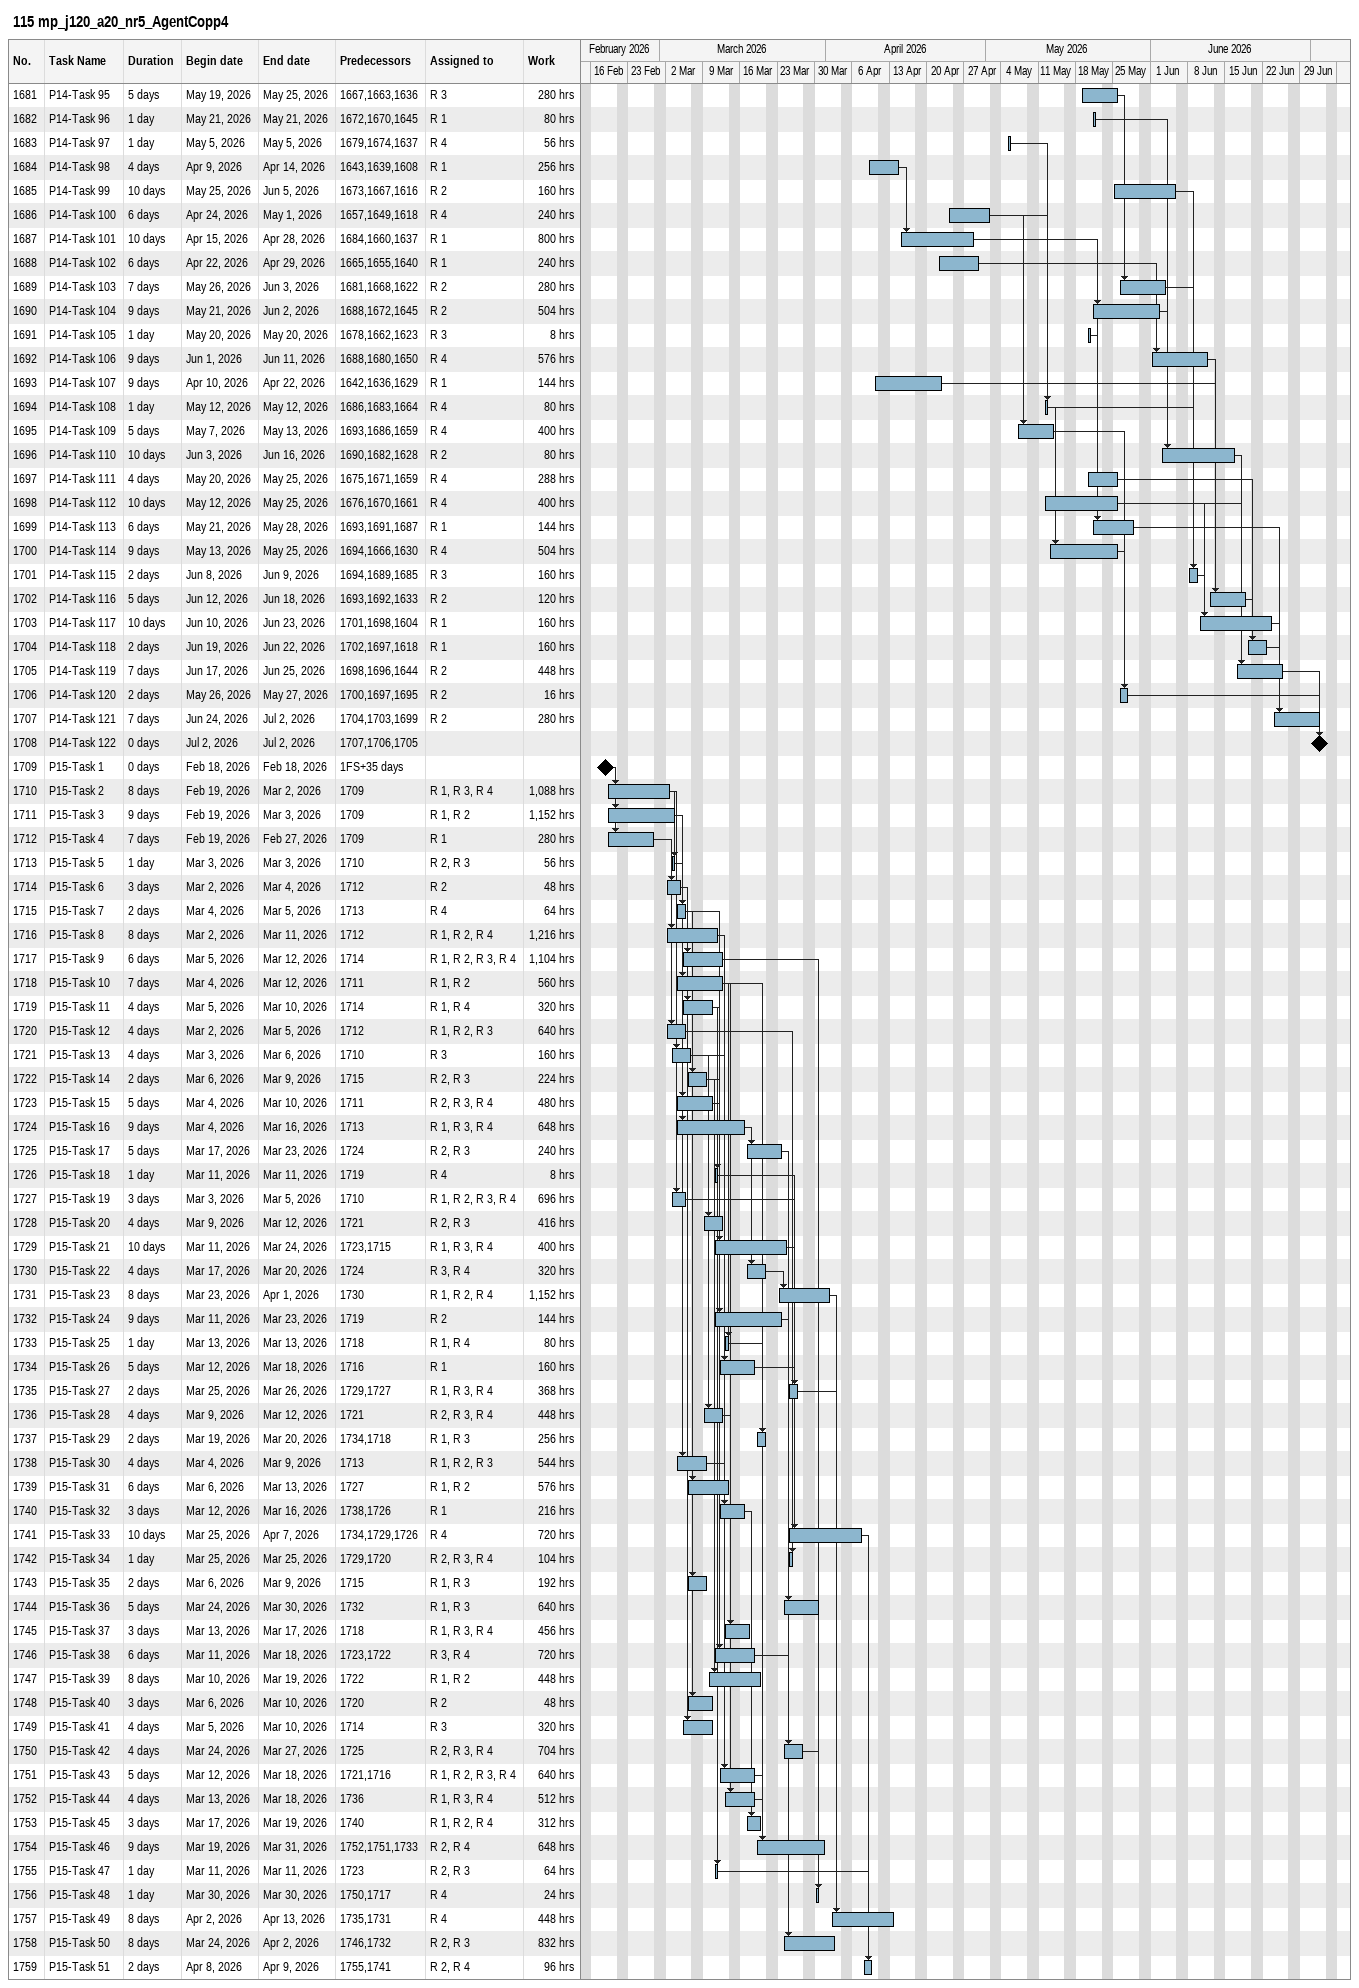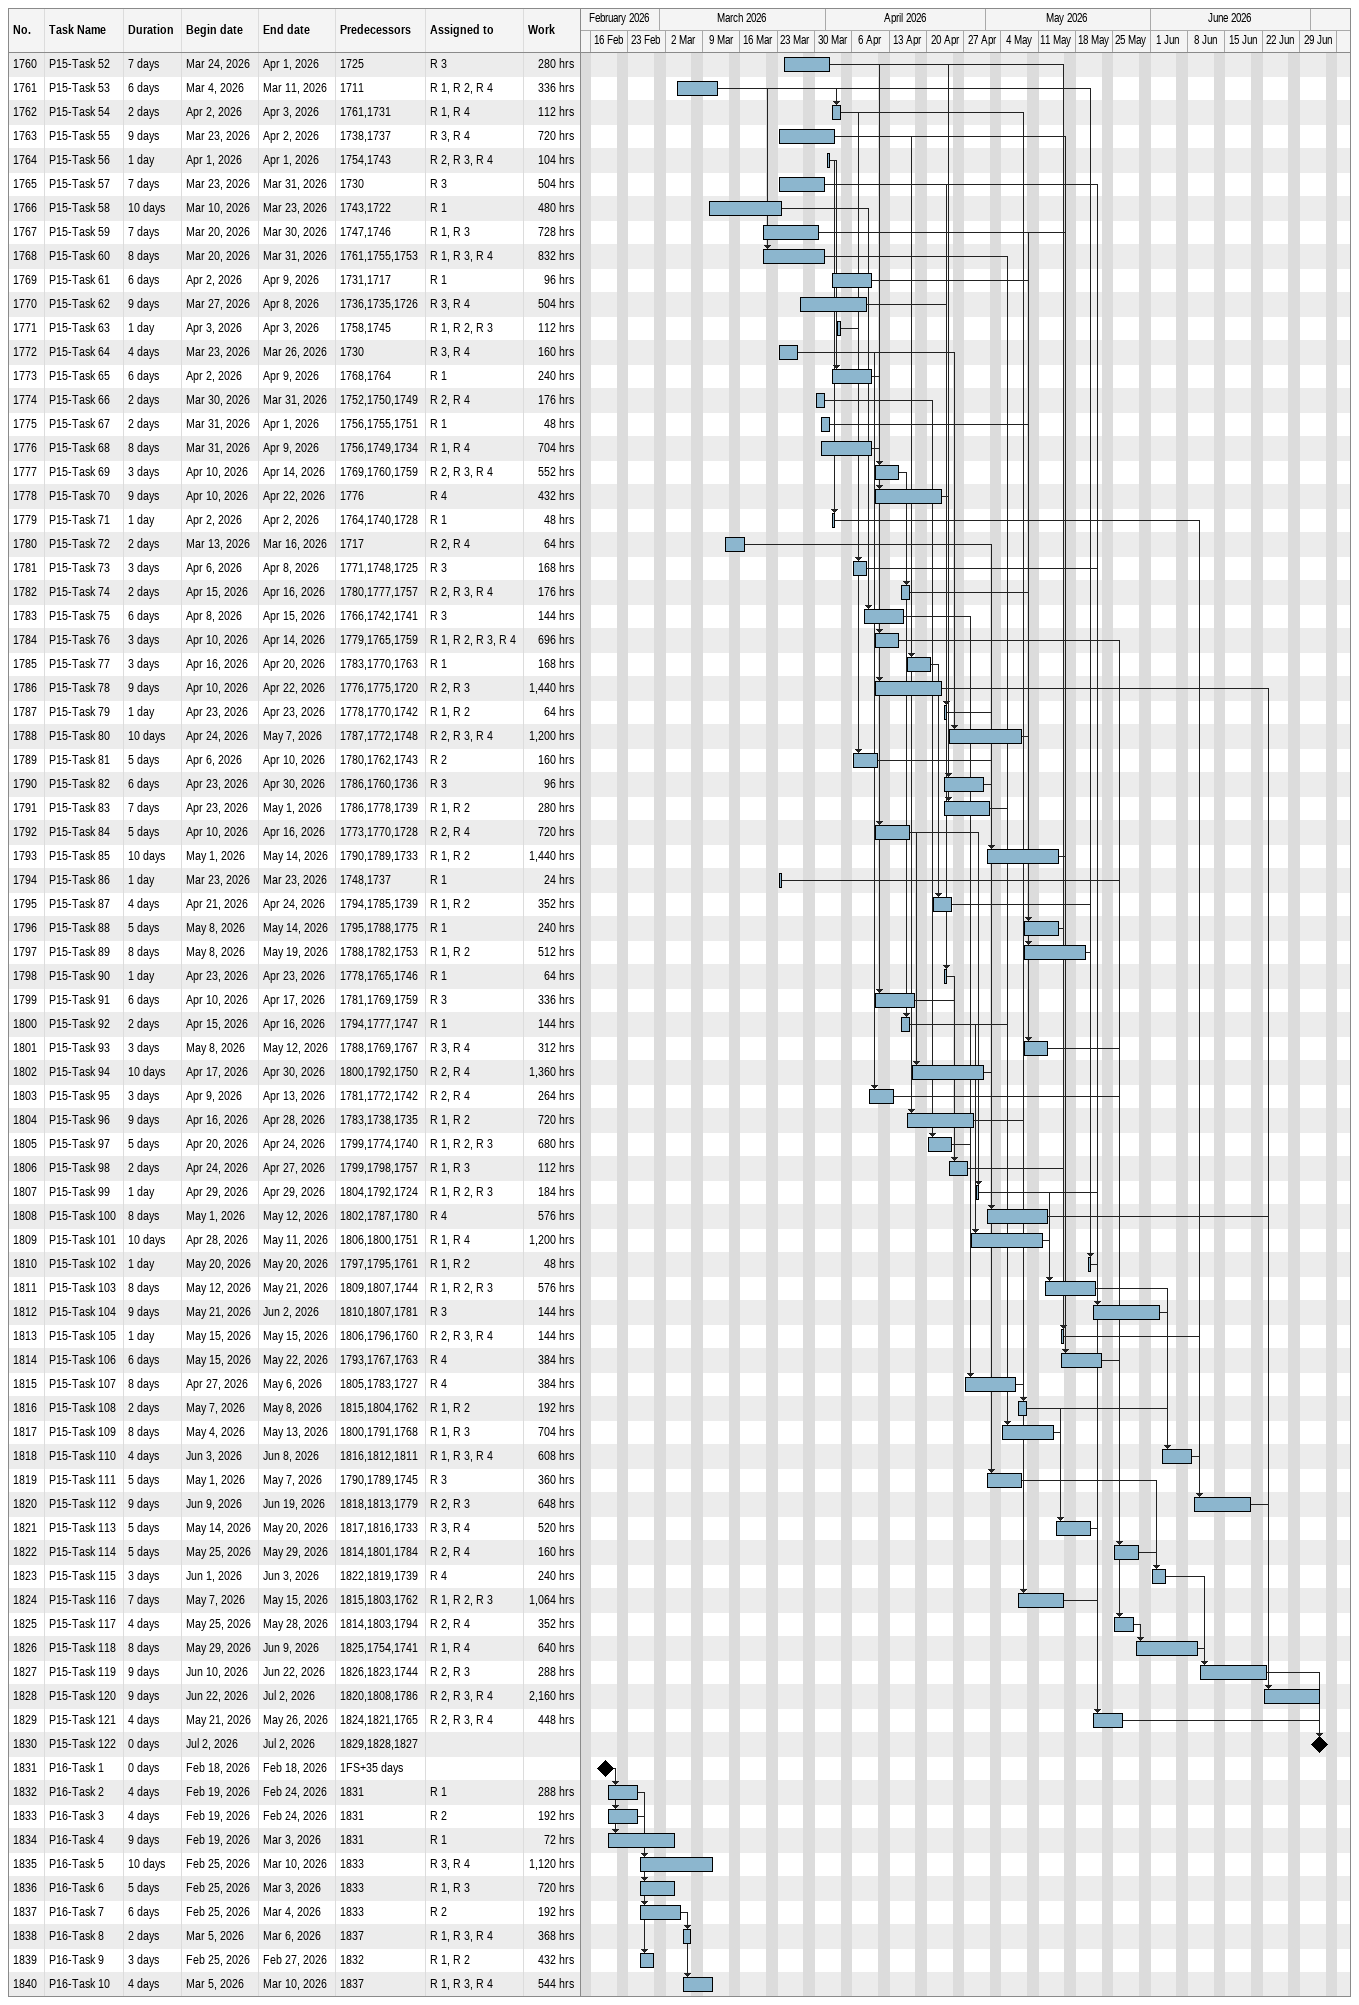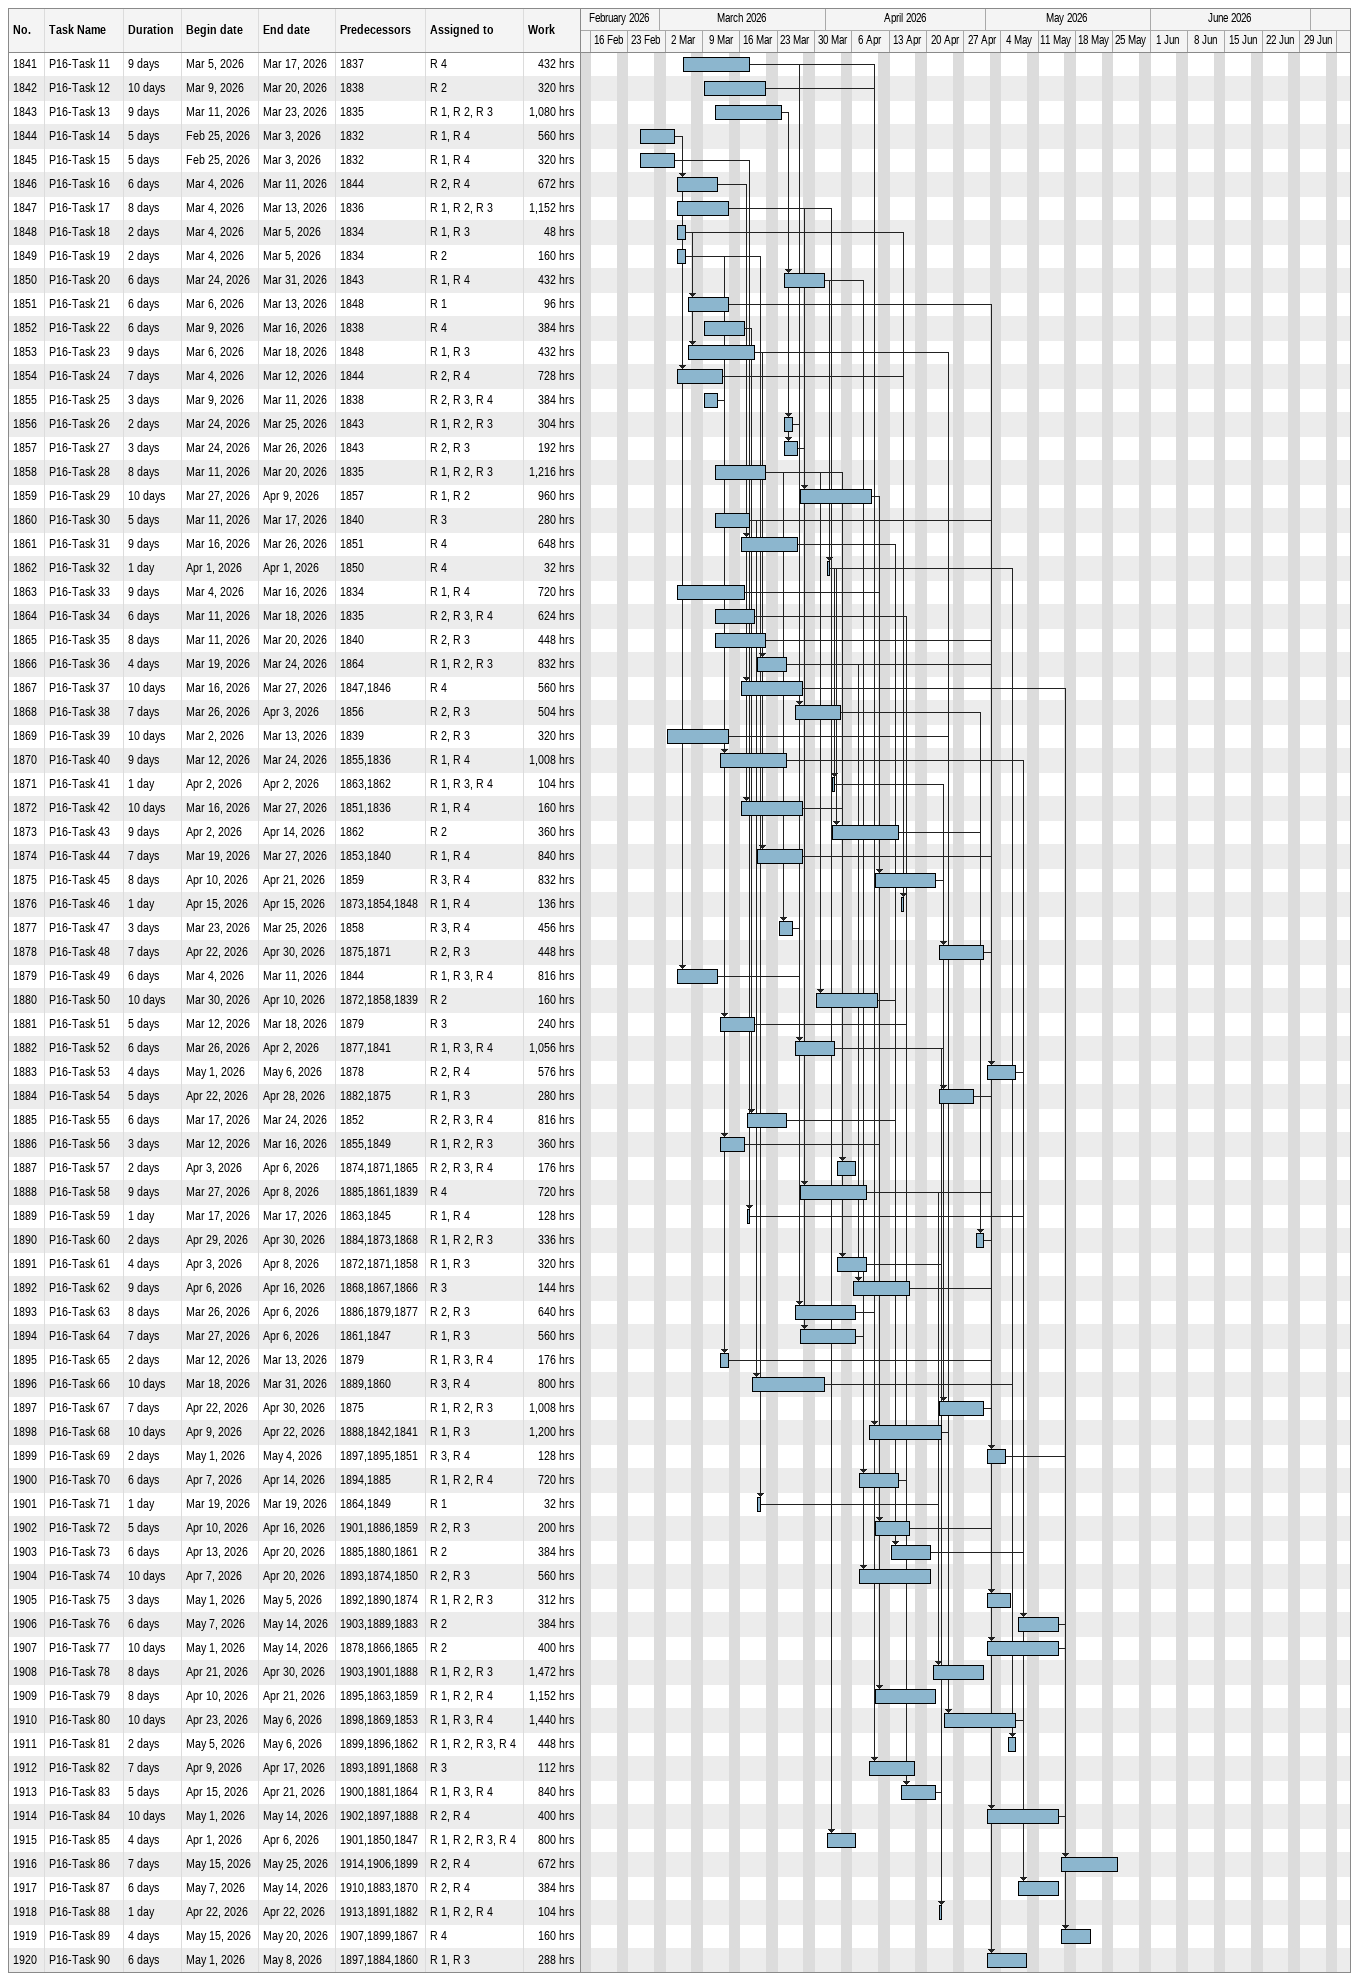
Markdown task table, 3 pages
115 mp_j120_a20_nr5_AgentCopp4

| ID | Task | Duration | Start | Finish | Predecessors | Resources | Work (h) |
|---|---|---|---|---|---|---|---|
| 1681 | P14-Task 95 | 5d | 2026-05-19 | 2026-05-25 | 1667, 1663, 1636 | R 3 | 280 |
| 1682 | P14-Task 96 | 1d | 2026-05-21 | 2026-05-21 | 1672, 1670, 1645 | R 1 | 80 |
| 1683 | P14-Task 97 | 1d | 2026-05-05 | 2026-05-05 | 1679, 1674, 1637 | R 4 | 56 |
| 1684 | P14-Task 98 | 4d | 2026-04-09 | 2026-04-14 | 1643, 1639, 1608 | R 1 | 256 |
| 1685 | P14-Task 99 | 10d | 2026-05-25 | 2026-06-05 | 1673, 1667, 1616 | R 2 | 160 |
| 1686 | P14-Task 100 | 6d | 2026-04-24 | 2026-05-01 | 1657, 1649, 1618 | R 4 | 240 |
| 1687 | P14-Task 101 | 10d | 2026-04-15 | 2026-04-28 | 1684, 1660, 1637 | R 1 | 800 |
| 1688 | P14-Task 102 | 6d | 2026-04-22 | 2026-04-29 | 1665, 1655, 1640 | R 1 | 240 |
| 1689 | P14-Task 103 | 7d | 2026-05-26 | 2026-06-03 | 1681, 1668, 1622 | R 2 | 280 |
| 1690 | P14-Task 104 | 9d | 2026-05-21 | 2026-06-02 | 1688, 1672, 1645 | R 2 | 504 |
| 1691 | P14-Task 105 | 1d | 2026-05-20 | 2026-05-20 | 1678, 1662, 1623 | R 3 | 8 |
| 1692 | P14-Task 106 | 9d | 2026-06-01 | 2026-06-11 | 1688, 1680, 1650 | R 4 | 576 |
| 1693 | P14-Task 107 | 9d | 2026-04-10 | 2026-04-22 | 1642, 1636, 1629 | R 1 | 144 |
| 1694 | P14-Task 108 | 1d | 2026-05-12 | 2026-05-12 | 1686, 1683, 1664 | R 4 | 80 |
| 1695 | P14-Task 109 | 5d | 2026-05-07 | 2026-05-13 | 1693, 1686, 1659 | R 4 | 400 |
| 1696 | P14-Task 110 | 10d | 2026-06-03 | 2026-06-16 | 1690, 1682, 1628 | R 2 | 80 |
| 1697 | P14-Task 111 | 4d | 2026-05-20 | 2026-05-25 | 1675, 1671, 1659 | R 4 | 288 |
| 1698 | P14-Task 112 | 10d | 2026-05-12 | 2026-05-25 | 1676, 1670, 1661 | R 4 | 400 |
| 1699 | P14-Task 113 | 6d | 2026-05-21 | 2026-05-28 | 1693, 1691, 1687 | R 1 | 144 |
| 1700 | P14-Task 114 | 9d | 2026-05-13 | 2026-05-25 | 1694, 1666, 1630 | R 4 | 504 |
| 1701 | P14-Task 115 | 2d | 2026-06-08 | 2026-06-09 | 1694, 1689, 1685 | R 3 | 160 |
| 1702 | P14-Task 116 | 5d | 2026-06-12 | 2026-06-18 | 1693, 1692, 1633 | R 2 | 120 |
| 1703 | P14-Task 117 | 10d | 2026-06-10 | 2026-06-23 | 1701, 1698, 1604 | R 1 | 160 |
| 1704 | P14-Task 118 | 2d | 2026-06-19 | 2026-06-22 | 1702, 1697, 1618 | R 1 | 160 |
| 1705 | P14-Task 119 | 7d | 2026-06-17 | 2026-06-25 | 1698, 1696, 1644 | R 2 | 448 |
| 1706 | P14-Task 120 | 2d | 2026-05-26 | 2026-05-27 | 1700, 1697, 1695 | R 2 | 16 |
| 1707 | P14-Task 121 | 7d | 2026-06-24 | 2026-07-02 | 1704, 1703, 1699 | R 2 | 280 |
| 1708 | P14-Task 122 | 0d | 2026-07-02 | 2026-07-02 | 1707, 1706, 1705 |  |  |
| 1709 | P15-Task 1 | 0d | 2026-02-18 | 2026-02-18 | 1FS+35d |  |  |
| 1710 | P15-Task 2 | 8d | 2026-02-19 | 2026-03-02 | 1709 | R 1, R 3, R 4 | 1088 |
| 1711 | P15-Task 3 | 9d | 2026-02-19 | 2026-03-03 | 1709 | R 1, R 2 | 1152 |
| 1712 | P15-Task 4 | 7d | 2026-02-19 | 2026-02-27 | 1709 | R 1 | 280 |
| 1713 | P15-Task 5 | 1d | 2026-03-03 | 2026-03-03 | 1710 | R 2, R 3 | 56 |
| 1714 | P15-Task 6 | 3d | 2026-03-02 | 2026-03-04 | 1712 | R 2 | 48 |
| 1715 | P15-Task 7 | 2d | 2026-03-04 | 2026-03-05 | 1713 | R 4 | 64 |
| 1716 | P15-Task 8 | 8d | 2026-03-02 | 2026-03-11 | 1712 | R 1, R 2, R 4 | 1216 |
| 1717 | P15-Task 9 | 6d | 2026-03-05 | 2026-03-12 | 1714 | R 1, R 2, R 3, R 4 | 1104 |
| 1718 | P15-Task 10 | 7d | 2026-03-04 | 2026-03-12 | 1711 | R 1, R 2 | 560 |
| 1719 | P15-Task 11 | 4d | 2026-03-05 | 2026-03-10 | 1714 | R 1, R 4 | 320 |
| 1720 | P15-Task 12 | 4d | 2026-03-02 | 2026-03-05 | 1712 | R 1, R 2, R 3 | 640 |
| 1721 | P15-Task 13 | 4d | 2026-03-03 | 2026-03-06 | 1710 | R 3 | 160 |
| 1722 | P15-Task 14 | 2d | 2026-03-06 | 2026-03-09 | 1715 | R 2, R 3 | 224 |
| 1723 | P15-Task 15 | 5d | 2026-03-04 | 2026-03-10 | 1711 | R 2, R 3, R 4 | 480 |
| 1724 | P15-Task 16 | 9d | 2026-03-04 | 2026-03-16 | 1713 | R 1, R 3, R 4 | 648 |
| 1725 | P15-Task 17 | 5d | 2026-03-17 | 2026-03-23 | 1724 | R 2, R 3 | 240 |
| 1726 | P15-Task 18 | 1d | 2026-03-11 | 2026-03-11 | 1719 | R 4 | 8 |
| 1727 | P15-Task 19 | 3d | 2026-03-03 | 2026-03-05 | 1710 | R 1, R 2, R 3, R 4 | 696 |
| 1728 | P15-Task 20 | 4d | 2026-03-09 | 2026-03-12 | 1721 | R 2, R 3 | 416 |
| 1729 | P15-Task 21 | 10d | 2026-03-11 | 2026-03-24 | 1723, 1715 | R 1, R 3, R 4 | 400 |
| 1730 | P15-Task 22 | 4d | 2026-03-17 | 2026-03-20 | 1724 | R 3, R 4 | 320 |
| 1731 | P15-Task 23 | 8d | 2026-03-23 | 2026-04-01 | 1730 | R 1, R 2, R 4 | 1152 |
| 1732 | P15-Task 24 | 9d | 2026-03-11 | 2026-03-23 | 1719 | R 2 | 144 |
| 1733 | P15-Task 25 | 1d | 2026-03-13 | 2026-03-13 | 1718 | R 1, R 4 | 80 |
| 1734 | P15-Task 26 | 5d | 2026-03-12 | 2026-03-18 | 1716 | R 1 | 160 |
| 1735 | P15-Task 27 | 2d | 2026-03-25 | 2026-03-26 | 1729, 1727 | R 1, R 3, R 4 | 368 |
| 1736 | P15-Task 28 | 4d | 2026-03-09 | 2026-03-12 | 1721 | R 2, R 3, R 4 | 448 |
| 1737 | P15-Task 29 | 2d | 2026-03-19 | 2026-03-20 | 1734, 1718 | R 1, R 3 | 256 |
| 1738 | P15-Task 30 | 4d | 2026-03-04 | 2026-03-09 | 1713 | R 1, R 2, R 3 | 544 |
| 1739 | P15-Task 31 | 6d | 2026-03-06 | 2026-03-13 | 1727 | R 1, R 2 | 576 |
| 1740 | P15-Task 32 | 3d | 2026-03-12 | 2026-03-16 | 1738, 1726 | R 1 | 216 |
| 1741 | P15-Task 33 | 10d | 2026-03-25 | 2026-04-07 | 1734, 1729, 1726 | R 4 | 720 |
| 1742 | P15-Task 34 | 1d | 2026-03-25 | 2026-03-25 | 1729, 1720 | R 2, R 3, R 4 | 104 |
| 1743 | P15-Task 35 | 2d | 2026-03-06 | 2026-03-09 | 1715 | R 1, R 3 | 192 |
| 1744 | P15-Task 36 | 5d | 2026-03-24 | 2026-03-30 | 1732 | R 1, R 3 | 640 |
| 1745 | P15-Task 37 | 3d | 2026-03-13 | 2026-03-17 | 1718 | R 1, R 3, R 4 | 456 |
| 1746 | P15-Task 38 | 6d | 2026-03-11 | 2026-03-18 | 1723, 1722 | R 3, R 4 | 720 |
| 1747 | P15-Task 39 | 8d | 2026-03-10 | 2026-03-19 | 1722 | R 1, R 2 | 448 |
| 1748 | P15-Task 40 | 3d | 2026-03-06 | 2026-03-10 | 1720 | R 2 | 48 |
| 1749 | P15-Task 41 | 4d | 2026-03-05 | 2026-03-10 | 1714 | R 3 | 320 |
| 1750 | P15-Task 42 | 4d | 2026-03-24 | 2026-03-27 | 1725 | R 2, R 3, R 4 | 704 |
| 1751 | P15-Task 43 | 5d | 2026-03-12 | 2026-03-18 | 1721, 1716 | R 1, R 2, R 3, R 4 | 640 |
| 1752 | P15-Task 44 | 4d | 2026-03-13 | 2026-03-18 | 1736 | R 1, R 3, R 4 | 512 |
| 1753 | P15-Task 45 | 3d | 2026-03-17 | 2026-03-19 | 1740 | R 1, R 2, R 4 | 312 |
| 1754 | P15-Task 46 | 9d | 2026-03-19 | 2026-03-31 | 1752, 1751, 1733 | R 2, R 4 | 648 |
| 1755 | P15-Task 47 | 1d | 2026-03-11 | 2026-03-11 | 1723 | R 2, R 3 | 64 |
| 1756 | P15-Task 48 | 1d | 2026-03-30 | 2026-03-30 | 1750, 1717 | R 4 | 24 |
| 1757 | P15-Task 49 | 8d | 2026-04-02 | 2026-04-13 | 1735, 1731 | R 4 | 448 |
| 1758 | P15-Task 50 | 8d | 2026-03-24 | 2026-04-02 | 1746, 1732 | R 2, R 3 | 832 |
| 1759 | P15-Task 51 | 2d | 2026-04-08 | 2026-04-09 | 1755, 1741 | R 2, R 4 | 96 |
| 1760 | P15-Task 52 | 7d | 2026-03-24 | 2026-04-01 | 1725 | R 3 | 280 |
| 1761 | P15-Task 53 | 6d | 2026-03-04 | 2026-03-11 | 1711 | R 1, R 2, R 4 | 336 |
| 1762 | P15-Task 54 | 2d | 2026-04-02 | 2026-04-03 | 1761, 1731 | R 1, R 4 | 112 |
| 1763 | P15-Task 55 | 9d | 2026-03-23 | 2026-04-02 | 1738, 1737 | R 3, R 4 | 720 |
| 1764 | P15-Task 56 | 1d | 2026-04-01 | 2026-04-01 | 1754, 1743 | R 2, R 3, R 4 | 104 |
| 1765 | P15-Task 57 | 7d | 2026-03-23 | 2026-03-31 | 1730 | R 3 | 504 |
| 1766 | P15-Task 58 | 10d | 2026-03-10 | 2026-03-23 | 1743, 1722 | R 1 | 480 |
| 1767 | P15-Task 59 | 7d | 2026-03-20 | 2026-03-30 | 1747, 1746 | R 1, R 3 | 728 |
| 1768 | P15-Task 60 | 8d | 2026-03-20 | 2026-03-31 | 1761, 1755, 1753 | R 1, R 3, R 4 | 832 |
| 1769 | P15-Task 61 | 6d | 2026-04-02 | 2026-04-09 | 1731, 1717 | R 1 | 96 |
| 1770 | P15-Task 62 | 9d | 2026-03-27 | 2026-04-08 | 1736, 1735, 1726 | R 3, R 4 | 504 |
| 1771 | P15-Task 63 | 1d | 2026-04-03 | 2026-04-03 | 1758, 1745 | R 1, R 2, R 3 | 112 |
| 1772 | P15-Task 64 | 4d | 2026-03-23 | 2026-03-26 | 1730 | R 3, R 4 | 160 |
| 1773 | P15-Task 65 | 6d | 2026-04-02 | 2026-04-09 | 1768, 1764 | R 1 | 240 |
| 1774 | P15-Task 66 | 2d | 2026-03-30 | 2026-03-31 | 1752, 1750, 1749 | R 2, R 4 | 176 |
| 1775 | P15-Task 67 | 2d | 2026-03-31 | 2026-04-01 | 1756, 1755, 1751 | R 1 | 48 |
| 1776 | P15-Task 68 | 8d | 2026-03-31 | 2026-04-09 | 1756, 1749, 1734 | R 1, R 4 | 704 |
| 1777 | P15-Task 69 | 3d | 2026-04-10 | 2026-04-14 | 1769, 1760, 1759 | R 2, R 3, R 4 | 552 |
| 1778 | P15-Task 70 | 9d | 2026-04-10 | 2026-04-22 | 1776 | R 4 | 432 |
| 1779 | P15-Task 71 | 1d | 2026-04-02 | 2026-04-02 | 1764, 1740, 1728 | R 1 | 48 |
| 1780 | P15-Task 72 | 2d | 2026-03-13 | 2026-03-16 | 1717 | R 2, R 4 | 64 |
| 1781 | P15-Task 73 | 3d | 2026-04-06 | 2026-04-08 | 1771, 1748, 1725 | R 3 | 168 |
| 1782 | P15-Task 74 | 2d | 2026-04-15 | 2026-04-16 | 1780, 1777, 1757 | R 2, R 3, R 4 | 176 |
| 1783 | P15-Task 75 | 6d | 2026-04-08 | 2026-04-15 | 1766, 1742, 1741 | R 3 | 144 |
| 1784 | P15-Task 76 | 3d | 2026-04-10 | 2026-04-14 | 1779, 1765, 1759 | R 1, R 2, R 3, R 4 | 696 |
| 1785 | P15-Task 77 | 3d | 2026-04-16 | 2026-04-20 | 1783, 1770, 1763 | R 1 | 168 |
| 1786 | P15-Task 78 | 9d | 2026-04-10 | 2026-04-22 | 1776, 1775, 1720 | R 2, R 3 | 1440 |
| 1787 | P15-Task 79 | 1d | 2026-04-23 | 2026-04-23 | 1778, 1770, 1742 | R 1, R 2 | 64 |
| 1788 | P15-Task 80 | 10d | 2026-04-24 | 2026-05-07 | 1787, 1772, 1748 | R 2, R 3, R 4 | 1200 |
| 1789 | P15-Task 81 | 5d | 2026-04-06 | 2026-04-10 | 1780, 1762, 1743 | R 2 | 160 |
| 1790 | P15-Task 82 | 6d | 2026-04-23 | 2026-04-30 | 1786, 1760, 1736 | R 3 | 96 |
| 1791 | P15-Task 83 | 7d | 2026-04-23 | 2026-05-01 | 1786, 1778, 1739 | R 1, R 2 | 280 |
| 1792 | P15-Task 84 | 5d | 2026-04-10 | 2026-04-16 | 1773, 1770, 1728 | R 2, R 4 | 720 |
| 1793 | P15-Task 85 | 10d | 2026-05-01 | 2026-05-14 | 1790, 1789, 1733 | R 1, R 2 | 1440 |
| 1794 | P15-Task 86 | 1d | 2026-03-23 | 2026-03-23 | 1748, 1737 | R 1 | 24 |
| 1795 | P15-Task 87 | 4d | 2026-04-21 | 2026-04-24 | 1794, 1785, 1739 | R 1, R 2 | 352 |
| 1796 | P15-Task 88 | 5d | 2026-05-08 | 2026-05-14 | 1795, 1788, 1775 | R 1 | 240 |
| 1797 | P15-Task 89 | 8d | 2026-05-08 | 2026-05-19 | 1788, 1782, 1753 | R 1, R 2 | 512 |
| 1798 | P15-Task 90 | 1d | 2026-04-23 | 2026-04-23 | 1778, 1765, 1746 | R 1 | 64 |
| 1799 | P15-Task 91 | 6d | 2026-04-10 | 2026-04-17 | 1781, 1769, 1759 | R 3 | 336 |
| 1800 | P15-Task 92 | 2d | 2026-04-15 | 2026-04-16 | 1794, 1777, 1747 | R 1 | 144 |
| 1801 | P15-Task 93 | 3d | 2026-05-08 | 2026-05-12 | 1788, 1769, 1767 | R 3, R 4 | 312 |
| 1802 | P15-Task 94 | 10d | 2026-04-17 | 2026-04-30 | 1800, 1792, 1750 | R 2, R 4 | 1360 |
| 1803 | P15-Task 95 | 3d | 2026-04-09 | 2026-04-13 | 1781, 1772, 1742 | R 2, R 4 | 264 |
| 1804 | P15-Task 96 | 9d | 2026-04-16 | 2026-04-28 | 1783, 1738, 1735 | R 1, R 2 | 720 |
| 1805 | P15-Task 97 | 5d | 2026-04-20 | 2026-04-24 | 1799, 1774, 1740 | R 1, R 2, R 3 | 680 |
| 1806 | P15-Task 98 | 2d | 2026-04-24 | 2026-04-27 | 1799, 1798, 1757 | R 1, R 3 | 112 |
| 1807 | P15-Task 99 | 1d | 2026-04-29 | 2026-04-29 | 1804, 1792, 1724 | R 1, R 2, R 3 | 184 |
| 1808 | P15-Task 100 | 8d | 2026-05-01 | 2026-05-12 | 1802, 1787, 1780 | R 4 | 576 |
| 1809 | P15-Task 101 | 10d | 2026-04-28 | 2026-05-11 | 1806, 1800, 1751 | R 1, R 4 | 1200 |
| 1810 | P15-Task 102 | 1d | 2026-05-20 | 2026-05-20 | 1797, 1795, 1761 | R 1, R 2 | 48 |
| 1811 | P15-Task 103 | 8d | 2026-05-12 | 2026-05-21 | 1809, 1807, 1744 | R 1, R 2, R 3 | 576 |
| 1812 | P15-Task 104 | 9d | 2026-05-21 | 2026-06-02 | 1810, 1807, 1781 | R 3 | 144 |
| 1813 | P15-Task 105 | 1d | 2026-05-15 | 2026-05-15 | 1806, 1796, 1760 | R 2, R 3, R 4 | 144 |
| 1814 | P15-Task 106 | 6d | 2026-05-15 | 2026-05-22 | 1793, 1767, 1763 | R 4 | 384 |
| 1815 | P15-Task 107 | 8d | 2026-04-27 | 2026-05-06 | 1805, 1783, 1727 | R 4 | 384 |
| 1816 | P15-Task 108 | 2d | 2026-05-07 | 2026-05-08 | 1815, 1804, 1762 | R 1, R 2 | 192 |
| 1817 | P15-Task 109 | 8d | 2026-05-04 | 2026-05-13 | 1800, 1791, 1768 | R 1, R 3 | 704 |
| 1818 | P15-Task 110 | 4d | 2026-06-03 | 2026-06-08 | 1816, 1812, 1811 | R 1, R 3, R 4 | 608 |
| 1819 | P15-Task 111 | 5d | 2026-05-01 | 2026-05-07 | 1790, 1789, 1745 | R 3 | 360 |
| 1820 | P15-Task 112 | 9d | 2026-06-09 | 2026-06-19 | 1818, 1813, 1779 | R 2, R 3 | 648 |
| 1821 | P15-Task 113 | 5d | 2026-05-14 | 2026-05-20 | 1817, 1816, 1733 | R 3, R 4 | 520 |
| 1822 | P15-Task 114 | 5d | 2026-05-25 | 2026-05-29 | 1814, 1801, 1784 | R 2, R 4 | 160 |
| 1823 | P15-Task 115 | 3d | 2026-06-01 | 2026-06-03 | 1822, 1819, 1739 | R 4 | 240 |
| 1824 | P15-Task 116 | 7d | 2026-05-07 | 2026-05-15 | 1815, 1803, 1762 | R 1, R 2, R 3 | 1064 |
| 1825 | P15-Task 117 | 4d | 2026-05-25 | 2026-05-28 | 1814, 1803, 1794 | R 2, R 4 | 352 |
| 1826 | P15-Task 118 | 8d | 2026-05-29 | 2026-06-09 | 1825, 1754, 1741 | R 1, R 4 | 640 |
| 1827 | P15-Task 119 | 9d | 2026-06-10 | 2026-06-22 | 1826, 1823, 1744 | R 2, R 3 | 288 |
| 1828 | P15-Task 120 | 9d | 2026-06-22 | 2026-07-02 | 1820, 1808, 1786 | R 2, R 3, R 4 | 2160 |
| 1829 | P15-Task 121 | 4d | 2026-05-21 | 2026-05-26 | 1824, 1821, 1765 | R 2, R 3, R 4 | 448 |
| 1830 | P15-Task 122 | 0d | 2026-07-02 | 2026-07-02 | 1829, 1828, 1827 |  |  |
| 1831 | P16-Task 1 | 0d | 2026-02-18 | 2026-02-18 | 1FS+35d |  |  |
| 1832 | P16-Task 2 | 4d | 2026-02-19 | 2026-02-24 | 1831 | R 1 | 288 |
| 1833 | P16-Task 3 | 4d | 2026-02-19 | 2026-02-24 | 1831 | R 2 | 192 |
| 1834 | P16-Task 4 | 9d | 2026-02-19 | 2026-03-03 | 1831 | R 1 | 72 |
| 1835 | P16-Task 5 | 10d | 2026-02-25 | 2026-03-10 | 1833 | R 3, R 4 | 1120 |
| 1836 | P16-Task 6 | 5d | 2026-02-25 | 2026-03-03 | 1833 | R 1, R 3 | 720 |
| 1837 | P16-Task 7 | 6d | 2026-02-25 | 2026-03-04 | 1833 | R 2 | 192 |
| 1838 | P16-Task 8 | 2d | 2026-03-05 | 2026-03-06 | 1837 | R 1, R 3, R 4 | 368 |
| 1839 | P16-Task 9 | 3d | 2026-02-25 | 2026-02-27 | 1832 | R 1, R 2 | 432 |
| 1840 | P16-Task 10 | 4d | 2026-03-05 | 2026-03-10 | 1837 | R 1, R 3, R 4 | 544 |
| 1841 | P16-Task 11 | 9d | 2026-03-05 | 2026-03-17 | 1837 | R 4 | 432 |
| 1842 | P16-Task 12 | 10d | 2026-03-09 | 2026-03-20 | 1838 | R 2 | 320 |
| 1843 | P16-Task 13 | 9d | 2026-03-11 | 2026-03-23 | 1835 | R 1, R 2, R 3 | 1080 |
| 1844 | P16-Task 14 | 5d | 2026-02-25 | 2026-03-03 | 1832 | R 1, R 4 | 560 |
| 1845 | P16-Task 15 | 5d | 2026-02-25 | 2026-03-03 | 1832 | R 1, R 4 | 320 |
| 1846 | P16-Task 16 | 6d | 2026-03-04 | 2026-03-11 | 1844 | R 2, R 4 | 672 |
| 1847 | P16-Task 17 | 8d | 2026-03-04 | 2026-03-13 | 1836 | R 1, R 2, R 3 | 1152 |
| 1848 | P16-Task 18 | 2d | 2026-03-04 | 2026-03-05 | 1834 | R 1, R 3 | 48 |
| 1849 | P16-Task 19 | 2d | 2026-03-04 | 2026-03-05 | 1834 | R 2 | 160 |
| 1850 | P16-Task 20 | 6d | 2026-03-24 | 2026-03-31 | 1843 | R 1, R 4 | 432 |
| 1851 | P16-Task 21 | 6d | 2026-03-06 | 2026-03-13 | 1848 | R 1 | 96 |
| 1852 | P16-Task 22 | 6d | 2026-03-09 | 2026-03-16 | 1838 | R 4 | 384 |
| 1853 | P16-Task 23 | 9d | 2026-03-06 | 2026-03-18 | 1848 | R 1, R 3 | 432 |
| 1854 | P16-Task 24 | 7d | 2026-03-04 | 2026-03-12 | 1844 | R 2, R 4 | 728 |
| 1855 | P16-Task 25 | 3d | 2026-03-09 | 2026-03-11 | 1838 | R 2, R 3, R 4 | 384 |
| 1856 | P16-Task 26 | 2d | 2026-03-24 | 2026-03-25 | 1843 | R 1, R 2, R 3 | 304 |
| 1857 | P16-Task 27 | 3d | 2026-03-24 | 2026-03-26 | 1843 | R 2, R 3 | 192 |
| 1858 | P16-Task 28 | 8d | 2026-03-11 | 2026-03-20 | 1835 | R 1, R 2, R 3 | 1216 |
| 1859 | P16-Task 29 | 10d | 2026-03-27 | 2026-04-09 | 1857 | R 1, R 2 | 960 |
| 1860 | P16-Task 30 | 5d | 2026-03-11 | 2026-03-17 | 1840 | R 3 | 280 |
| 1861 | P16-Task 31 | 9d | 2026-03-16 | 2026-03-26 | 1851 | R 4 | 648 |
| 1862 | P16-Task 32 | 1d | 2026-04-01 | 2026-04-01 | 1850 | R 4 | 32 |
| 1863 | P16-Task 33 | 9d | 2026-03-04 | 2026-03-16 | 1834 | R 1, R 4 | 720 |
| 1864 | P16-Task 34 | 6d | 2026-03-11 | 2026-03-18 | 1835 | R 2, R 3, R 4 | 624 |
| 1865 | P16-Task 35 | 8d | 2026-03-11 | 2026-03-20 | 1840 | R 2, R 3 | 448 |
| 1866 | P16-Task 36 | 4d | 2026-03-19 | 2026-03-24 | 1864 | R 1, R 2, R 3 | 832 |
| 1867 | P16-Task 37 | 10d | 2026-03-16 | 2026-03-27 | 1847, 1846 | R 4 | 560 |
| 1868 | P16-Task 38 | 7d | 2026-03-26 | 2026-04-03 | 1856 | R 2, R 3 | 504 |
| 1869 | P16-Task 39 | 10d | 2026-03-02 | 2026-03-13 | 1839 | R 2, R 3 | 320 |
| 1870 | P16-Task 40 | 9d | 2026-03-12 | 2026-03-24 | 1855, 1836 | R 1, R 4 | 1008 |
| 1871 | P16-Task 41 | 1d | 2026-04-02 | 2026-04-02 | 1863, 1862 | R 1, R 3, R 4 | 104 |
| 1872 | P16-Task 42 | 10d | 2026-03-16 | 2026-03-27 | 1851, 1836 | R 1, R 4 | 160 |
| 1873 | P16-Task 43 | 9d | 2026-04-02 | 2026-04-14 | 1862 | R 2 | 360 |
| 1874 | P16-Task 44 | 7d | 2026-03-19 | 2026-03-27 | 1853, 1840 | R 1, R 4 | 840 |
| 1875 | P16-Task 45 | 8d | 2026-04-10 | 2026-04-21 | 1859 | R 3, R 4 | 832 |
| 1876 | P16-Task 46 | 1d | 2026-04-15 | 2026-04-15 | 1873, 1854, 1848 | R 1, R 4 | 136 |
| 1877 | P16-Task 47 | 3d | 2026-03-23 | 2026-03-25 | 1858 | R 3, R 4 | 456 |
| 1878 | P16-Task 48 | 7d | 2026-04-22 | 2026-04-30 | 1875, 1871 | R 2, R 3 | 448 |
| 1879 | P16-Task 49 | 6d | 2026-03-04 | 2026-03-11 | 1844 | R 1, R 3, R 4 | 816 |
| 1880 | P16-Task 50 | 10d | 2026-03-30 | 2026-04-10 | 1872, 1858, 1839 | R 2 | 160 |
| 1881 | P16-Task 51 | 5d | 2026-03-12 | 2026-03-18 | 1879 | R 3 | 240 |
| 1882 | P16-Task 52 | 6d | 2026-03-26 | 2026-04-02 | 1877, 1841 | R 1, R 3, R 4 | 1056 |
| 1883 | P16-Task 53 | 4d | 2026-05-01 | 2026-05-06 | 1878 | R 2, R 4 | 576 |
| 1884 | P16-Task 54 | 5d | 2026-04-22 | 2026-04-28 | 1882, 1875 | R 1, R 3 | 280 |
| 1885 | P16-Task 55 | 6d | 2026-03-17 | 2026-03-24 | 1852 | R 2, R 3, R 4 | 816 |
| 1886 | P16-Task 56 | 3d | 2026-03-12 | 2026-03-16 | 1855, 1849 | R 1, R 2, R 3 | 360 |
| 1887 | P16-Task 57 | 2d | 2026-04-03 | 2026-04-06 | 1874, 1871, 1865 | R 2, R 3, R 4 | 176 |
| 1888 | P16-Task 58 | 9d | 2026-03-27 | 2026-04-08 | 1885, 1861, 1839 | R 4 | 720 |
| 1889 | P16-Task 59 | 1d | 2026-03-17 | 2026-03-17 | 1863, 1845 | R 1, R 4 | 128 |
| 1890 | P16-Task 60 | 2d | 2026-04-29 | 2026-04-30 | 1884, 1873, 1868 | R 1, R 2, R 3 | 336 |
| 1891 | P16-Task 61 | 4d | 2026-04-03 | 2026-04-08 | 1872, 1871, 1858 | R 1, R 3 | 320 |
| 1892 | P16-Task 62 | 9d | 2026-04-06 | 2026-04-16 | 1868, 1867, 1866 | R 3 | 144 |
| 1893 | P16-Task 63 | 8d | 2026-03-26 | 2026-04-06 | 1886, 1879, 1877 | R 2, R 3 | 640 |
| 1894 | P16-Task 64 | 7d | 2026-03-27 | 2026-04-06 | 1861, 1847 | R 1, R 3 | 560 |
| 1895 | P16-Task 65 | 2d | 2026-03-12 | 2026-03-13 | 1879 | R 1, R 3, R 4 | 176 |
| 1896 | P16-Task 66 | 10d | 2026-03-18 | 2026-03-31 | 1889, 1860 | R 3, R 4 | 800 |
| 1897 | P16-Task 67 | 7d | 2026-04-22 | 2026-04-30 | 1875 | R 1, R 2, R 3 | 1008 |
| 1898 | P16-Task 68 | 10d | 2026-04-09 | 2026-04-22 | 1888, 1842, 1841 | R 1, R 3 | 1200 |
| 1899 | P16-Task 69 | 2d | 2026-05-01 | 2026-05-04 | 1897, 1895, 1851 | R 3, R 4 | 128 |
| 1900 | P16-Task 70 | 6d | 2026-04-07 | 2026-04-14 | 1894, 1885 | R 1, R 2, R 4 | 720 |
| 1901 | P16-Task 71 | 1d | 2026-03-19 | 2026-03-19 | 1864, 1849 | R 1 | 32 |
| 1902 | P16-Task 72 | 5d | 2026-04-10 | 2026-04-16 | 1901, 1886, 1859 | R 2, R 3 | 200 |
| 1903 | P16-Task 73 | 6d | 2026-04-13 | 2026-04-20 | 1885, 1880, 1861 | R 2 | 384 |
| 1904 | P16-Task 74 | 10d | 2026-04-07 | 2026-04-20 | 1893, 1874, 1850 | R 2, R 3 | 560 |
| 1905 | P16-Task 75 | 3d | 2026-05-01 | 2026-05-05 | 1892, 1890, 1874 | R 1, R 2, R 3 | 312 |
| 1906 | P16-Task 76 | 6d | 2026-05-07 | 2026-05-14 | 1903, 1889, 1883 | R 2 | 384 |
| 1907 | P16-Task 77 | 10d | 2026-05-01 | 2026-05-14 | 1878, 1866, 1865 | R 2 | 400 |
| 1908 | P16-Task 78 | 8d | 2026-04-21 | 2026-04-30 | 1903, 1901, 1888 | R 1, R 2, R 3 | 1472 |
| 1909 | P16-Task 79 | 8d | 2026-04-10 | 2026-04-21 | 1895, 1863, 1859 | R 1, R 2, R 4 | 1152 |
| 1910 | P16-Task 80 | 10d | 2026-04-23 | 2026-05-06 | 1898, 1869, 1853 | R 1, R 3, R 4 | 1440 |
| 1911 | P16-Task 81 | 2d | 2026-05-05 | 2026-05-06 | 1899, 1896, 1862 | R 1, R 2, R 3, R 4 | 448 |
| 1912 | P16-Task 82 | 7d | 2026-04-09 | 2026-04-17 | 1893, 1891, 1868 | R 3 | 112 |
| 1913 | P16-Task 83 | 5d | 2026-04-15 | 2026-04-21 | 1900, 1881, 1864 | R 1, R 3, R 4 | 840 |
| 1914 | P16-Task 84 | 10d | 2026-05-01 | 2026-05-14 | 1902, 1897, 1888 | R 2, R 4 | 400 |
| 1915 | P16-Task 85 | 4d | 2026-04-01 | 2026-04-06 | 1901, 1850, 1847 | R 1, R 2, R 3, R 4 | 800 |
| 1916 | P16-Task 86 | 7d | 2026-05-15 | 2026-05-25 | 1914, 1906, 1899 | R 2, R 4 | 672 |
| 1917 | P16-Task 87 | 6d | 2026-05-07 | 2026-05-14 | 1910, 1883, 1870 | R 2, R 4 | 384 |
| 1918 | P16-Task 88 | 1d | 2026-04-22 | 2026-04-22 | 1913, 1891, 1882 | R 1, R 2, R 4 | 104 |
| 1919 | P16-Task 89 | 4d | 2026-05-15 | 2026-05-20 | 1907, 1899, 1867 | R 4 | 160 |
| 1920 | P16-Task 90 | 6d | 2026-05-01 | 2026-05-08 | 1897, 1884, 1860 | R 1, R 3 | 288 |
